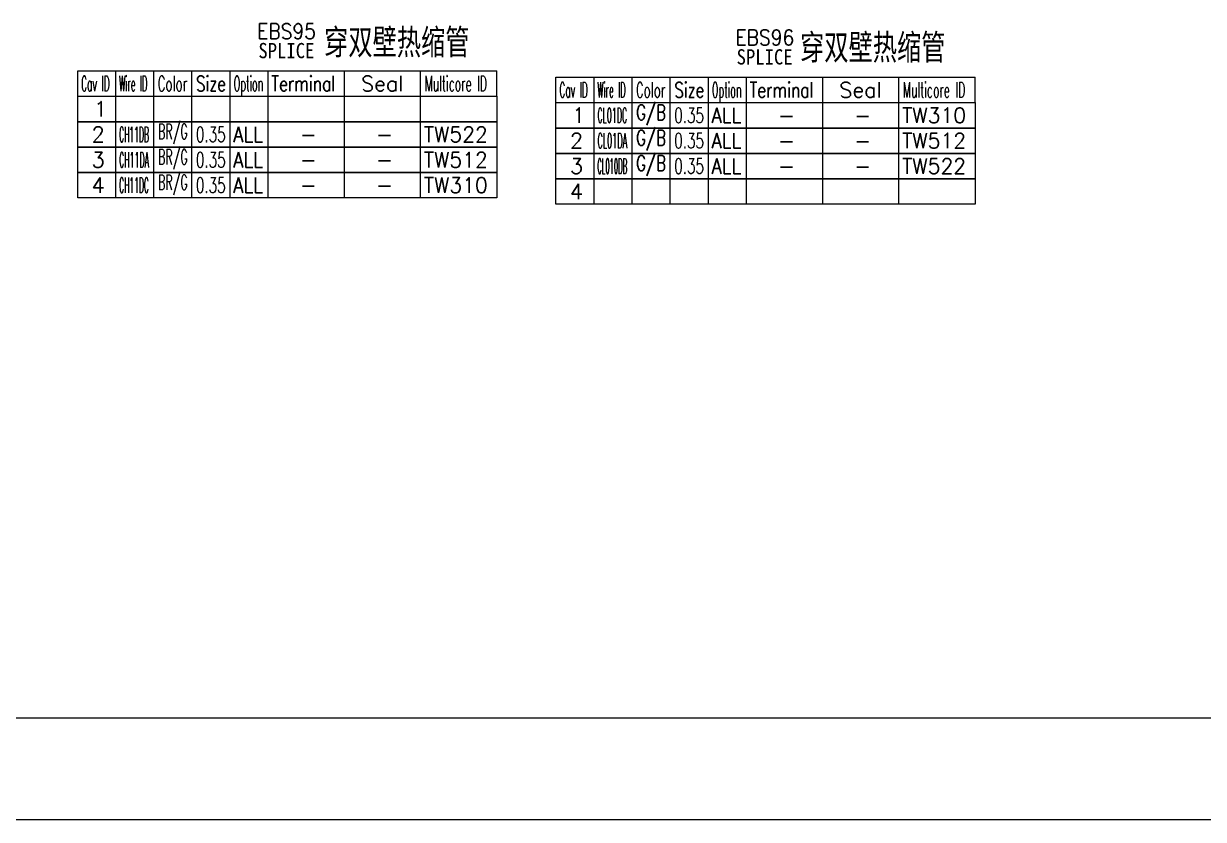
# Model space of a CAD drawing. Header units: inches. Extents: x 47316 to 59086, y 3141 to 11743.
# Drawn here: x 52485.1 to 52717.3, y 9458.1 to 9614.7 of the extents above; entities that cross this region are included whole.
import ezdxf

# ---------------------------------------------------------------- set-up
doc = ezdxf.new("R2010")
doc.units = ezdxf.units.IN
doc.header["$MEASUREMENT"] = 0
doc.styles.add('MtX_FangSong_GB2312', font='')
doc.styles.get("Standard").update_dxf_attribs({"font": ''})
doc.styles.get('MtX_FangSong_GB2312').set_extended_font_data('FangSong_GB2312')
doc.styles.get('Standard').set_extended_font_data('SimSun')

msp = doc.modelspace()

# ---------------------------------------------------------------- linework, layer by layer
at = {"color": 0, "linetype": 'Continuous', "lineweight": 15}
for p, q in [((52495.73, 9605.43), (52578.23, 9605.43)), ((52495.73, 9600.43), (52495.73, 9605.43)), ((52589.89, 9604.19), (52672.39, 9604.19)), ((52589.89, 9599.19), (52589.89, 9604.19)), ((52495.73, 9600.43), (52578.23, 9600.43)), ((52589.89, 9599.19), (52672.39, 9599.19))]:
    msp.add_line(p, q, dxfattribs=at)
at = {"color": 7, "linetype": 'Continuous', "lineweight": 15}
for p, q in [((52503.23, 9600.43), (52503.23, 9605.43)), ((52510.73, 9600.43), (52510.73, 9605.43)), ((52518.23, 9600.43), (52518.23, 9605.43)), ((52525.73, 9600.43), (52525.73, 9605.43)), ((52533.23, 9600.43), (52533.23, 9605.43)), ((52548.23, 9600.43), (52548.23, 9605.43)), ((52563.23, 9600.43), (52563.23, 9605.43)), ((52578.23, 9600.43), (52578.23, 9605.43)), ((52597.39, 9599.19), (52597.39, 9604.19)), ((52604.89, 9599.19), (52604.89, 9604.19)), ((52612.39, 9599.19), (52612.39, 9604.19)), ((52619.89, 9599.19), (52619.89, 9604.19)), ((52627.39, 9599.19), (52627.39, 9604.19)), ((52642.39, 9599.19), (52642.39, 9604.19)), ((52657.39, 9599.19), (52657.39, 9604.19)), ((52672.39, 9599.19), (52672.39, 9604.19))]:
    msp.add_line(p, q, dxfattribs=at)
at = {"color": 102, "linetype": 'Continuous', "lineweight": 15}
for p, q in [((52503.23, 9595.43), (52503.23, 9600.43)), ((52510.73, 9595.43), (52510.73, 9600.43)), ((52518.23, 9595.43), (52518.23, 9600.43)), ((52525.73, 9595.43), (52525.73, 9600.43)), ((52533.23, 9595.43), (52533.23, 9600.43)), ((52548.23, 9595.43), (52548.23, 9600.43)), ((52563.23, 9595.43), (52563.23, 9600.43)), ((52597.39, 9594.19), (52597.39, 9599.19)), ((52604.89, 9594.19), (52604.89, 9599.19)), ((52612.39, 9594.19), (52612.39, 9599.19)), ((52619.89, 9594.19), (52619.89, 9599.19)), ((52627.39, 9594.19), (52627.39, 9599.19)), ((52642.39, 9594.19), (52642.39, 9599.19)), ((52657.39, 9594.19), (52657.39, 9599.19)), ((52503.23, 9590.43), (52503.23, 9595.43)), ((52510.73, 9590.43), (52510.73, 9595.43)), ((52518.23, 9590.43), (52518.23, 9595.43)), ((52525.73, 9590.43), (52525.73, 9595.43)), ((52533.23, 9590.43), (52533.23, 9595.43)), ((52548.23, 9590.43), (52548.23, 9595.43)), ((52563.23, 9590.43), (52563.23, 9595.43)), ((52597.39, 9589.19), (52597.39, 9594.19)), ((52604.89, 9589.19), (52604.89, 9594.19)), ((52612.39, 9589.19), (52612.39, 9594.19)), ((52619.89, 9589.19), (52619.89, 9594.19)), ((52627.39, 9589.19), (52627.39, 9594.19)), ((52642.39, 9589.19), (52642.39, 9594.19)), ((52657.39, 9589.19), (52657.39, 9594.19)), ((52503.23, 9585.43), (52503.23, 9590.43)), ((52510.73, 9585.43), (52510.73, 9590.43)), ((52518.23, 9585.43), (52518.23, 9590.43)), ((52525.73, 9585.43), (52525.73, 9590.43)), ((52533.23, 9585.43), (52533.23, 9590.43)), ((52548.23, 9585.43), (52548.23, 9590.43)), ((52563.23, 9585.43), (52563.23, 9590.43)), ((52597.39, 9584.19), (52597.39, 9589.19)), ((52604.89, 9584.19), (52604.89, 9589.19)), ((52612.39, 9584.19), (52612.39, 9589.19)), ((52619.89, 9584.19), (52619.89, 9589.19)), ((52627.39, 9584.19), (52627.39, 9589.19)), ((52642.39, 9584.19), (52642.39, 9589.19)), ((52657.39, 9584.19), (52657.39, 9589.19)), ((52503.23, 9580.43), (52503.23, 9585.43)), ((52510.73, 9580.43), (52510.73, 9585.43)), ((52518.23, 9580.43), (52518.23, 9585.43)), ((52525.73, 9580.43), (52525.73, 9585.43)), ((52533.23, 9580.43), (52533.23, 9585.43)), ((52548.23, 9580.43), (52548.23, 9585.43)), ((52563.23, 9580.43), (52563.23, 9585.43)), ((52597.39, 9579.19), (52597.39, 9584.19)), ((52604.89, 9579.19), (52604.89, 9584.19)), ((52612.39, 9579.19), (52612.39, 9584.19)), ((52619.89, 9579.19), (52619.89, 9584.19)), ((52627.39, 9579.19), (52627.39, 9584.19)), ((52642.39, 9579.19), (52642.39, 9584.19)), ((52657.39, 9579.19), (52657.39, 9584.19))]:
    msp.add_line(p, q, dxfattribs=at)
at = {"color": 0, "lineweight": 15}
for p, q in [((50267.93, 9478.08), (57367.93, 9478.08)), ((50247.93, 9458.08), (57387.93, 9458.08))]:
    msp.add_line(p, q, dxfattribs=at)
at = {"color": 0, "linetype": 'Continuous', "lineweight": 15}
for points in [[(52495.73, 9595.43), (52495.73, 9600.43), (52578.23, 9600.43), (52578.23, 9595.43)], [(52589.89, 9594.19), (52589.89, 9599.19), (52672.39, 9599.19), (52672.39, 9594.19)], [(52495.73, 9590.43), (52495.73, 9595.43), (52578.23, 9595.43), (52578.23, 9590.43)], [(52589.89, 9589.19), (52589.89, 9594.19), (52672.39, 9594.19), (52672.39, 9589.19)], [(52495.73, 9585.43), (52495.73, 9590.43), (52578.23, 9590.43), (52578.23, 9585.43)], [(52589.89, 9584.19), (52589.89, 9589.19), (52672.39, 9589.19), (52672.39, 9584.19)], [(52495.73, 9580.43), (52495.73, 9585.43), (52578.23, 9585.43), (52578.23, 9580.43)], [(52589.89, 9579.19), (52589.89, 9584.19), (52672.39, 9584.19), (52672.39, 9579.19)]]:
    msp.add_lwpolyline(points, close=True, dxfattribs=at)

# ---------------------------------------------------------------- texts
at = {"lineweight": 15, "style": 'MtX_FangSong_GB2312', "width": 0.7}
for p in [(52544.23, 9608.63), (52637.93, 9607.61)]:
    msp.add_text('穿双壁热缩管', height=5, dxfattribs=at).set_placement(p)
at = {"color": 6, "linetype": 'Continuous', "lineweight": 20, "char_height": 3, "attachment_point": 1}
for s, insert, width in [('\\Fromans.shx;\\W0.9000000000;\\T1.0000000000;\\o\\lEBS95', (52531.07, 9614.74), 12.8571), ('\\Fromans.shx;\\W0.9000000000;\\T1.0000000000;\\o\\lEBS96', (52625.22, 9613.5), 12.8571), ('\\f黑体|b0|i0|c1|p0;\\W0.9000000000;\\T1.0000000000;\\o\\lSPLICE', (52531.3, 9610.93), 11.6494), ('\\f黑体|b0|i0|c1|p0;\\W0.9000000000;\\T1.0000000000;\\o\\lSPLICE', (52625.45, 9609.69), 11.6494)]:
    msp.add_mtext(s, dxfattribs=dict(at, insert=insert, width=width))
at = {"color": 7, "linetype": 'Continuous', "lineweight": 15, "char_height": 3, "attachment_point": 1}
for s, insert, width in [('\\Fromans.shx;\\W0.4292452830;\\T1.0000000000;\\o\\lCav ID', (52496.42, 9604.43), 6.5), ('\\Fromans.shx;\\W0.4026548673;\\T1.0000000000;\\o\\lWire ID', (52503.85, 9604.43), 6.5), ('\\Fromans.shx;\\W0.5687500000;\\T1.0000000000;\\o\\lColor', (52511.48, 9604.43), 6.5), ('\\Fromans.shx;\\W0.7222222222;\\T1.0000000000;\\o\\lSize', (52519.04, 9604.43), 6.5), ('\\Fromans.shx;\\W0.4595959596;\\T1.0000000000;\\o\\lOption', (52526.43, 9604.43), 6.5), ('\\Fromans.shx;\\W0.7480916031;\\T1.0000000000;\\o\\lTerminal', (52533.84, 9604.43), 14), ('\\Fromans.shx;\\W1.0000000000;\\T1.0000000000;\\o\\lSeal', (52551.52, 9604.43), 9.2857), ('\\Fromans.shx;\\W0.5185185185;\\T1.0000000000;\\o\\lMulticore ID', (52564.03, 9604.43), 14), ('\\Fromans.shx;\\W0.4292452830;\\T1.0000000000;\\o\\lCav ID', (52590.57, 9603.19), 6.5), ('\\Fromans.shx;\\W0.4026548673;\\T1.0000000000;\\o\\lWire ID', (52598, 9603.19), 6.5), ('\\Fromans.shx;\\W0.5687500000;\\T1.0000000000;\\o\\lColor', (52605.63, 9603.19), 6.5), ('\\Fromans.shx;\\W0.7222222222;\\T1.0000000000;\\o\\lSize', (52613.2, 9603.19), 6.5), ('\\Fromans.shx;\\W0.4595959596;\\T1.0000000000;\\o\\lOption', (52620.58, 9603.19), 6.5), ('\\Fromans.shx;\\W0.7480916031;\\T1.0000000000;\\o\\lTerminal', (52627.99, 9603.19), 14), ('\\Fromans.shx;\\W1.0000000000;\\T1.0000000000;\\o\\lSeal', (52645.67, 9603.19), 9.2857), ('\\Fromans.shx;\\W0.5185185185;\\T1.0000000000;\\o\\lMulticore ID', (52658.18, 9603.19), 14), ('\\Fromans.shx;\\W1.0000000000;\\T1.0000000000;\\o\\l1', (52498.91, 9599.43), 2.8571), ('\\Fromans.shx;\\W1.0000000000;\\T1.0000000000;\\o\\l1', (52593.07, 9598.19), 2.8571), ('\\Fromans.shx;\\W1.0000000000;\\T1.0000000000;\\o\\l2', (52498.48, 9594.43), 2.8571), ('\\Fromans.shx;\\W1.0000000000;\\T1.0000000000;\\o\\l2', (52592.64, 9593.19), 2.8571), ('\\Fromans.shx;\\W1.0000000000;\\T1.0000000000;\\o\\l3', (52498.48, 9589.43), 2.8571), ('\\Fromans.shx;\\W1.0000000000;\\T1.0000000000;\\o\\l3', (52592.64, 9588.19), 2.8571), ('\\Fromans.shx;\\W1.0000000000;\\T1.0000000000;\\o\\l4', (52498.48, 9584.43), 2.8571), ('\\Fromans.shx;\\W1.0000000000;\\T1.0000000000;\\o\\l4', (52592.64, 9583.19), 2.8571)]:
    msp.add_mtext(s, dxfattribs=dict(at, insert=insert, width=width))
at = {"color": 21, "linetype": 'Continuous', "lineweight": 15, "char_height": 3, "attachment_point": 1}
for s, insert, width in [('\\Fromans.shx;\\W0.3791666667;\\T1.0000000000;\\o\\lCL01DC', (52598.05, 9598.19), 6.5), ('\\Fromans.shx;\\W0.6500000000;\\T1.0000000000;\\o\\l0.35', (52613.17, 9598.19), 6.5), ('\\Fromans.shx;\\W0.9800000000;\\T1.0000000000;\\o\\lTW310', (52658.03, 9598.19), 14), ('\\Fromans.shx;\\W1.0000000000;\\T1.0000000000;\\o\\l-', (52633.6, 9598.19), 3.7143), ('\\Fromans.shx;\\W0.3640000000;\\T1.0000000000;\\o\\lCH11DB', (52503.89, 9594.43), 6.5), ('\\Fromans.shx;\\W0.6500000000;\\T1.0000000000;\\o\\l0.35', (52519.01, 9594.43), 6.5), ('\\Fromans.shx;\\W1.0000000000;\\T1.0000000000;\\o\\l-', (52539.45, 9594.43), 3.7143), ('\\Fromans.shx;\\W0.9800000000;\\T1.0000000000;\\o\\lTW522', (52563.87, 9594.43), 14), ('\\Fromans.shx;\\W0.3888888889;\\T1.0000000000;\\o\\lCL01DA', (52598.05, 9593.19), 6.5), ('\\Fromans.shx;\\W0.6500000000;\\T1.0000000000;\\o\\l0.35', (52613.17, 9593.19), 6.5), ('\\Fromans.shx;\\W0.9800000000;\\T1.0000000000;\\o\\lTW512', (52658.03, 9593.19), 14), ('\\Fromans.shx;\\W1.0000000000;\\T1.0000000000;\\o\\l-', (52633.6, 9593.19), 3.7143), ('\\Fromans.shx;\\W0.3729508197;\\T1.0000000000;\\o\\lCH11DA', (52503.89, 9589.43), 6.5), ('\\Fromans.shx;\\W0.6500000000;\\T1.0000000000;\\o\\l0.35', (52519.01, 9589.43), 6.5), ('\\Fromans.shx;\\W0.9800000000;\\T1.0000000000;\\o\\lTW512', (52563.87, 9589.43), 14), ('\\Fromans.shx;\\W0.3250000000;\\T1.0000000000;\\o\\lCL010DB', (52598.03, 9588.19), 6.5), ('\\Fromans.shx;\\W0.6500000000;\\T1.0000000000;\\o\\l0.35', (52613.17, 9588.19), 6.5), ('\\Fromans.shx;\\W0.9800000000;\\T1.0000000000;\\o\\lTW522', (52658.03, 9588.19), 14), ('\\Fromans.shx;\\W1.0000000000;\\T1.0000000000;\\o\\l-', (52539.45, 9589.43), 3.7143), ('\\Fromans.shx;\\W1.0000000000;\\T1.0000000000;\\o\\l-', (52633.6, 9588.19), 3.7143), ('\\Fromans.shx;\\W0.3640000000;\\T1.0000000000;\\o\\lCH11DC', (52503.89, 9584.43), 6.5), ('\\Fromans.shx;\\W0.6500000000;\\T1.0000000000;\\o\\l0.35', (52519.01, 9584.43), 6.5), ('\\Fromans.shx;\\W0.9800000000;\\T1.0000000000;\\o\\lTW310', (52563.87, 9584.43), 14), ('\\Fromans.shx;\\W1.0000000000;\\T1.0000000000;\\o\\l-', (52539.45, 9584.43), 3.7143)]:
    msp.add_mtext(s, dxfattribs=dict(at, insert=insert, width=width))
at = {"color": 140, "linetype": 'Continuous', "lineweight": 15, "char_height": 3, "attachment_point": 1}
for s, insert, width in [('\\Fromans.shx;\\W0.7109375000;\\T1.0000000000;\\o\\lG/B', (52605.69, 9598.76), 6.5), ('\\Fromans.shx;\\W0.8750000000;\\T1.0000000000;\\o\\lALL', (52620.51, 9598.19), 6.5), ('\\Fromans.shx;\\W0.5352941176;\\T1.0000000000;\\o\\lBR/G', (52511.54, 9595), 6.5), ('\\Fromans.shx;\\W1.0000000000;\\T1.0000000000;\\o\\l-', (52648.6, 9598.19), 3.7143), ('\\Fromans.shx;\\W0.8750000000;\\T1.0000000000;\\o\\lALL', (52526.36, 9594.43), 6.5), ('\\Fromans.shx;\\W1.0000000000;\\T1.0000000000;\\o\\l-', (52554.45, 9594.43), 3.7143), ('\\Fromans.shx;\\W0.7109375000;\\T1.0000000000;\\o\\lG/B', (52605.69, 9593.76), 6.5), ('\\Fromans.shx;\\W0.8750000000;\\T1.0000000000;\\o\\lALL', (52620.51, 9593.19), 6.5), ('\\Fromans.shx;\\W0.5352941176;\\T1.0000000000;\\o\\lBR/G', (52511.54, 9590), 6.5), ('\\Fromans.shx;\\W1.0000000000;\\T1.0000000000;\\o\\l-', (52648.6, 9593.19), 3.7143), ('\\Fromans.shx;\\W0.8750000000;\\T1.0000000000;\\o\\lALL', (52526.36, 9589.43), 6.5), ('\\Fromans.shx;\\W0.7109375000;\\T1.0000000000;\\o\\lG/B', (52605.69, 9588.76), 6.5), ('\\Fromans.shx;\\W0.8750000000;\\T1.0000000000;\\o\\lALL', (52620.51, 9588.19), 6.5), ('\\Fromans.shx;\\W0.5352941176;\\T1.0000000000;\\o\\lBR/G', (52511.54, 9585), 6.5), ('\\Fromans.shx;\\W1.0000000000;\\T1.0000000000;\\o\\l-', (52554.45, 9589.43), 3.7143), ('\\Fromans.shx;\\W1.0000000000;\\T1.0000000000;\\o\\l-', (52648.6, 9588.19), 3.7143), ('\\Fromans.shx;\\W0.8750000000;\\T1.0000000000;\\o\\lALL', (52526.36, 9584.43), 6.5), ('\\Fromans.shx;\\W1.0000000000;\\T1.0000000000;\\o\\l-', (52554.45, 9584.43), 3.7143)]:
    msp.add_mtext(s, dxfattribs=dict(at, insert=insert, width=width))

doc.saveas('drawing.dxf')
